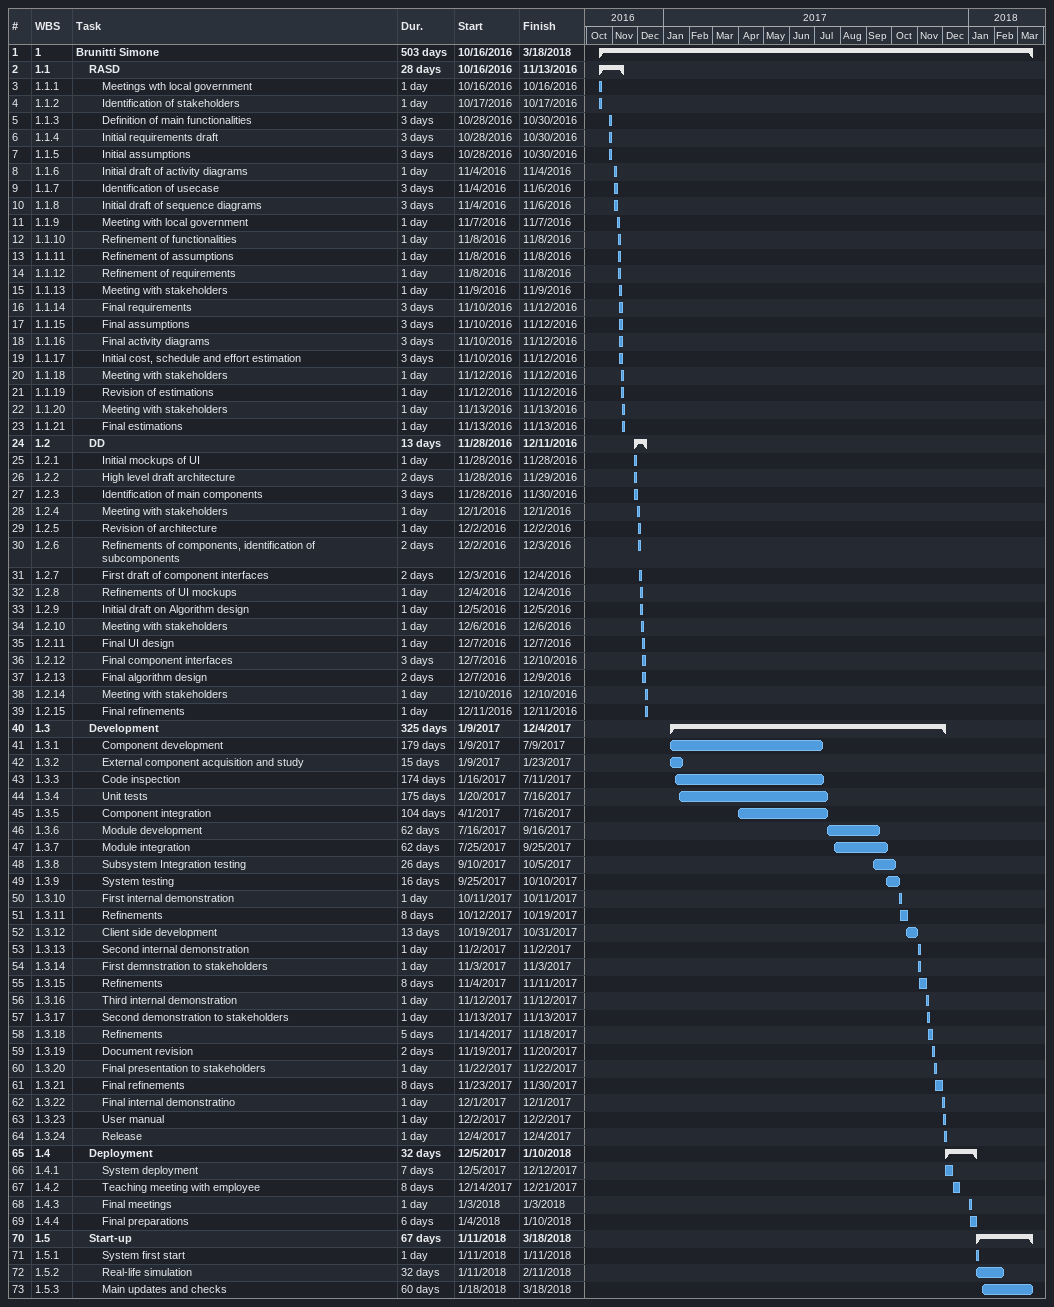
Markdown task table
| ID | WBS | Task | Duration | Start | Finish |
|---|---|---|---|---|---|
| 1 | 1 | **Brunitti Simone** | 503d | 2016-10-16 | 2018-03-18 |
| 2 | 1.1 | **RASD** | 28d | 2016-10-16 | 2016-11-13 |
| 3 | 1.1.1 | Meetings wth local government | 1d | 2016-10-16 | 2016-10-16 |
| 4 | 1.1.2 | Identification of stakeholders | 1d | 2016-10-17 | 2016-10-17 |
| 5 | 1.1.3 | Definition of main functionalities | 3d | 2016-10-28 | 2016-10-30 |
| 6 | 1.1.4 | Initial requirements draft | 3d | 2016-10-28 | 2016-10-30 |
| 7 | 1.1.5 | Initial assumptions | 3d | 2016-10-28 | 2016-10-30 |
| 8 | 1.1.6 | Initial draft of activity diagrams | 1d | 2016-11-04 | 2016-11-04 |
| 9 | 1.1.7 | Identification of usecase | 3d | 2016-11-04 | 2016-11-06 |
| 10 | 1.1.8 | Initial draft of sequence diagrams | 3d | 2016-11-04 | 2016-11-06 |
| 11 | 1.1.9 | Meeting with local government | 1d | 2016-11-07 | 2016-11-07 |
| 12 | 1.1.10 | Refinement of functionalities | 1d | 2016-11-08 | 2016-11-08 |
| 13 | 1.1.11 | Refinement of assumptions | 1d | 2016-11-08 | 2016-11-08 |
| 14 | 1.1.12 | Refinement of requirements | 1d | 2016-11-08 | 2016-11-08 |
| 15 | 1.1.13 | Meeting with stakeholders | 1d | 2016-11-09 | 2016-11-09 |
| 16 | 1.1.14 | Final requirements | 3d | 2016-11-10 | 2016-11-12 |
| 17 | 1.1.15 | Final assumptions | 3d | 2016-11-10 | 2016-11-12 |
| 18 | 1.1.16 | Final activity diagrams | 3d | 2016-11-10 | 2016-11-12 |
| 19 | 1.1.17 | Initial cost, schedule and effort estimation | 3d | 2016-11-10 | 2016-11-12 |
| 20 | 1.1.18 | Meeting with stakeholders | 1d | 2016-11-12 | 2016-11-12 |
| 21 | 1.1.19 | Revision of estimations | 1d | 2016-11-12 | 2016-11-12 |
| 22 | 1.1.20 | Meeting with stakeholders | 1d | 2016-11-13 | 2016-11-13 |
| 23 | 1.1.21 | Final estimations | 1d | 2016-11-13 | 2016-11-13 |
| 24 | 1.2 | **DD** | 13d | 2016-11-28 | 2016-12-11 |
| 25 | 1.2.1 | Initial mockups of UI | 1d | 2016-11-28 | 2016-11-28 |
| 26 | 1.2.2 | High level draft architecture | 2d | 2016-11-28 | 2016-11-29 |
| 27 | 1.2.3 | Identification of main components | 3d | 2016-11-28 | 2016-11-30 |
| 28 | 1.2.4 | Meeting with stakeholders | 1d | 2016-12-01 | 2016-12-01 |
| 29 | 1.2.5 | Revision of architecture | 1d | 2016-12-02 | 2016-12-02 |
| 30 | 1.2.6 | Refinements of components, identification of subcomponents | 2d | 2016-12-02 | 2016-12-03 |
| 31 | 1.2.7 | First draft of component interfaces | 2d | 2016-12-03 | 2016-12-04 |
| 32 | 1.2.8 | Refinements of UI mockups | 1d | 2016-12-04 | 2016-12-04 |
| 33 | 1.2.9 | Initial draft on Algorithm design | 1d | 2016-12-05 | 2016-12-05 |
| 34 | 1.2.10 | Meeting with stakeholders | 1d | 2016-12-06 | 2016-12-06 |
| 35 | 1.2.11 | Final UI design | 1d | 2016-12-07 | 2016-12-07 |
| 36 | 1.2.12 | Final component interfaces | 3d | 2016-12-07 | 2016-12-10 |
| 37 | 1.2.13 | Final algorithm design | 2d | 2016-12-07 | 2016-12-09 |
| 38 | 1.2.14 | Meeting with stakeholders | 1d | 2016-12-10 | 2016-12-10 |
| 39 | 1.2.15 | Final refinements | 1d | 2016-12-11 | 2016-12-11 |
| 40 | 1.3 | **Development** | 325d | 2017-01-09 | 2017-12-04 |
| 41 | 1.3.1 | Component development | 179d | 2017-01-09 | 2017-07-09 |
| 42 | 1.3.2 | External component acquisition and study | 15d | 2017-01-09 | 2017-01-23 |
| 43 | 1.3.3 | Code inspection | 174d | 2017-01-16 | 2017-07-11 |
| 44 | 1.3.4 | Unit tests | 175d | 2017-01-20 | 2017-07-16 |
| 45 | 1.3.5 | Component integration | 104d | 2017-04-01 | 2017-07-16 |
| 46 | 1.3.6 | Module development | 62d | 2017-07-16 | 2017-09-16 |
| 47 | 1.3.7 | Module integration | 62d | 2017-07-25 | 2017-09-25 |
| 48 | 1.3.8 | Subsystem Integration testing | 26d | 2017-09-10 | 2017-10-05 |
| 49 | 1.3.9 | System testing | 16d | 2017-09-25 | 2017-10-10 |
| 50 | 1.3.10 | First internal demonstration | 1d | 2017-10-11 | 2017-10-11 |
| 51 | 1.3.11 | Refinements | 8d | 2017-10-12 | 2017-10-19 |
| 52 | 1.3.12 | Client side development | 13d | 2017-10-19 | 2017-10-31 |
| 53 | 1.3.13 | Second internal demonstration | 1d | 2017-11-02 | 2017-11-02 |
| 54 | 1.3.14 | First demnstration to stakeholders | 1d | 2017-11-03 | 2017-11-03 |
| 55 | 1.3.15 | Refinements | 8d | 2017-11-04 | 2017-11-11 |
| 56 | 1.3.16 | Third internal demonstration | 1d | 2017-11-12 | 2017-11-12 |
| 57 | 1.3.17 | Second demonstration to stakeholders | 1d | 2017-11-13 | 2017-11-13 |
| 58 | 1.3.18 | Refinements | 5d | 2017-11-14 | 2017-11-18 |
| 59 | 1.3.19 | Document revision | 2d | 2017-11-19 | 2017-11-20 |
| 60 | 1.3.20 | Final presentation to stakeholders | 1d | 2017-11-22 | 2017-11-22 |
| 61 | 1.3.21 | Final refinements | 8d | 2017-11-23 | 2017-11-30 |
| 62 | 1.3.22 | Final internal demonstratino | 1d | 2017-12-01 | 2017-12-01 |
| 63 | 1.3.23 | User manual | 1d | 2017-12-02 | 2017-12-02 |
| 64 | 1.3.24 | Release | 1d | 2017-12-04 | 2017-12-04 |
| 65 | 1.4 | **Deployment** | 32d | 2017-12-05 | 2018-01-10 |
| 66 | 1.4.1 | System deployment | 7d | 2017-12-05 | 2017-12-12 |
| 67 | 1.4.2 | Teaching meeting with employee | 8d | 2017-12-14 | 2017-12-21 |
| 68 | 1.4.3 | Final meetings | 1d | 2018-01-03 | 2018-01-03 |
| 69 | 1.4.4 | Final preparations | 6d | 2018-01-04 | 2018-01-10 |
| 70 | 1.5 | **Start-up** | 67d | 2018-01-11 | 2018-03-18 |
| 71 | 1.5.1 | System first start | 1d | 2018-01-11 | 2018-01-11 |
| 72 | 1.5.2 | Real-life simulation | 32d | 2018-01-11 | 2018-02-11 |
| 73 | 1.5.3 | Main updates and checks | 60d | 2018-01-18 | 2018-03-18 |
